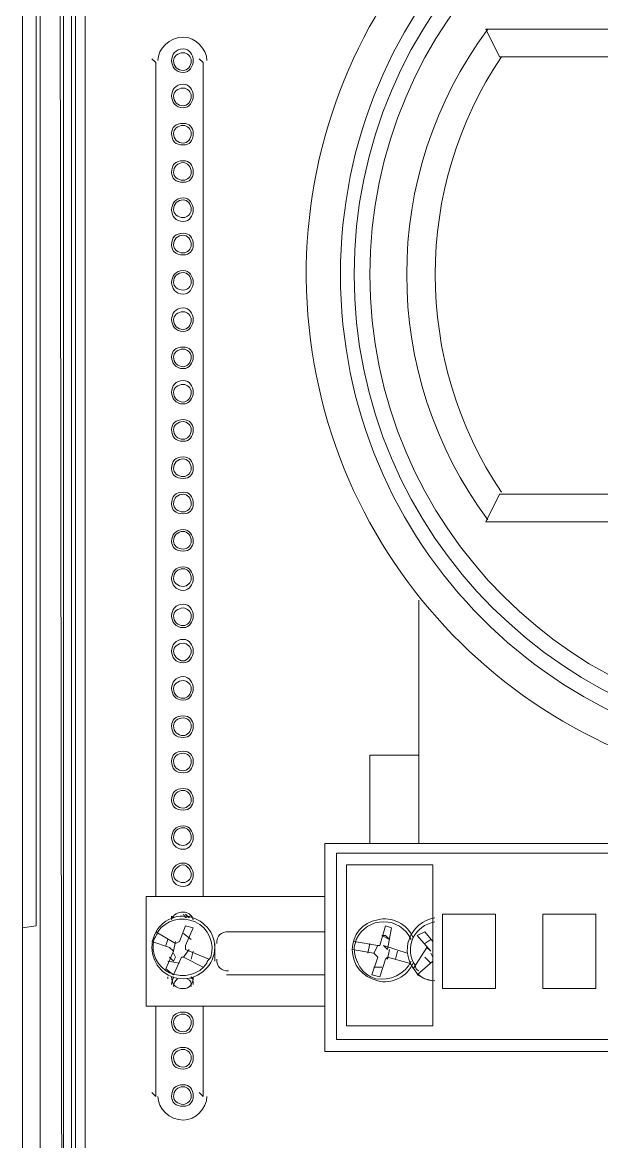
# Model space of a CAD drawing. Header units: metres. Extents: x 2999 to 3164, y 1641 to 1678.
# Drawn here: x 3009.257 to 3009.715, y 1656.407 to 1657.293 of the extents above; entities that cross this region are included whole.
import ezdxf

# ---------------------------------------------------------------- set-up
doc = ezdxf.new("R2010")
doc.units = ezdxf.units.M

msp = doc.modelspace()

# ---------------------------------------------------------------- linework, layer by layer
at = {"color": 7, "linetype": 'Continuous', "lineweight": 20, "true_color": 0x000007}
for points in [[(3009.25706, 1657.74363), (3009.25706, 1655.21551), (3009.25706, 1655.21551)], [(3009.25706, 1657.74363), (3009.25706, 1655.21551), (3009.25706, 1655.21551)], [(3009.29897, 1655.74472), (3009.29897, 1657.66293), (3009.29741, 1657.66603), (3009.29741, 1657.52946)], [(3009.25706, 1656.57656), (3009.26793, 1656.57812), (3009.26793, 1657.65827), (3009.25706, 1657.65827)], [(3009.29897, 1657.66293), (3009.30673, 1657.66293), (3009.30673, 1656.03493)], [(3009.27103, 1657.65206), (3009.27103, 1655.22637), (3009.27103, 1655.22637)], [(3009.27103, 1657.6443), (3009.27103, 1655.22482), (3009.27103, 1655.22482)], [(3009.28965, 1657.53567), (3009.28655, 1657.53877), (3009.28965, 1655.28845)], [(3009.29586, 1655.29), (3009.29586, 1657.52946), (3009.28965, 1657.53567), (3009.28965, 1655.28845)], [(3009.62332, 1657.28735), (3010.15874, 1657.28735), (3010.15874, 1657.28735)], [(3009.63419, 1657.26563), (3009.62332, 1657.28735), (3009.62332, 1657.28735)], [(3009.63419, 1657.26563), (3010.14788, 1657.26563), (3010.15874, 1657.28735)], [(3009.3626, 1656.60139), (3009.3626, 1657.26097), (3009.35949, 1657.26408)], [(3009.3626, 1657.26097), (3009.3626, 1656.60139), (3009.3626, 1656.60139)], [(3009.39984, 1657.26097), (3009.39674, 1657.26408), (3009.39674, 1657.26408)], [(3009.39984, 1656.60139), (3009.39984, 1657.26097), (3009.39984, 1657.26097)], [(3009.39984, 1656.60139), (3009.39984, 1657.26097), (3009.39984, 1657.26097)], [(3009.63419, 1656.91954), (3009.62332, 1656.89782), (3009.62332, 1656.89782)], [(3010.14788, 1656.91954), (3009.63419, 1656.91954), (3009.63419, 1656.91954)], [(3010.15874, 1656.89782), (3009.62332, 1656.89782), (3009.62332, 1656.89782)], [(3009.57056, 1656.6433), (3009.57056, 1656.83574), (3009.57056, 1656.83574)], [(3009.57056, 1656.71313), (3009.53176, 1656.71313), (3009.53176, 1656.6433)], [(3009.49606, 1656.6433), (3010.286, 1656.6433), (3010.286, 1656.6433)], [(3009.49606, 1656.47879), (3009.49606, 1656.6433), (3009.49606, 1656.6433)], [(3009.50537, 1656.63554), (3009.50537, 1656.4881), (3009.50537, 1656.4881)], [(3010.27669, 1656.63554), (3009.50537, 1656.63554), (3009.50537, 1656.63554)], [(3009.58142, 1656.62623), (3009.58142, 1656.49897), (3009.51313, 1656.49897), (3009.51313, 1656.62623)], [(3009.51313, 1656.62623), (3009.58142, 1656.62623), (3009.58142, 1656.62623)], [(3009.35484, 1656.60139), (3009.35484, 1656.51449), (3009.35484, 1656.51449)], [(3009.49606, 1656.60139), (3009.35484, 1656.60139), (3009.35484, 1656.60139)], [(3009.37501, 1656.58587), (3009.37501, 1656.58432), (3009.37656, 1656.58432)], [(3009.37501, 1656.58587), (3009.37656, 1656.58432), (3009.37656, 1656.58432)], [(3009.38898, 1656.58587), (3009.38587, 1656.58432), (3009.38432, 1656.58743)], [(3009.38898, 1656.58587), (3009.38898, 1656.58432), (3009.38587, 1656.58743)], [(3009.58918, 1656.58743), (3009.63108, 1656.58743), (3009.63108, 1656.58743)], [(3009.58918, 1656.52845), (3009.58918, 1656.58743), (3009.58918, 1656.58743)], [(3009.63108, 1656.58743), (3009.63108, 1656.52845), (3009.63108, 1656.52845)], [(3009.71023, 1656.58743), (3009.71023, 1656.52845), (3009.66833, 1656.52845)], [(3009.66833, 1656.52845), (3009.66833, 1656.58743), (3009.66833, 1656.58743)], [(3009.66833, 1656.58743), (3009.71023, 1656.58743), (3009.71023, 1656.58743)], [(3009.38587, 1656.55949), (3009.38587, 1656.5626), (3009.39208, 1656.57656), (3009.38587, 1656.57812), (3009.38122, 1656.5657), (3009.37811, 1656.56415), (3009.3626, 1656.57346)], [(3009.51934, 1656.5657), (3009.53797, 1656.5626), (3009.53952, 1656.5626), (3009.54417, 1656.57812)], [(3009.54417, 1656.57812), (3009.54883, 1656.57656), (3009.54573, 1656.55949), (3009.54262, 1656.5626), (3009.56124, 1656.55639)], [(3009.37036, 1656.5626), (3009.37191, 1656.56725), (3009.37191, 1656.56725)], [(3009.39053, 1656.56725), (3009.38432, 1656.57191), (3009.38432, 1656.57191)], [(3009.49606, 1656.57346), (3009.41847, 1656.57346), (3009.41847, 1656.57346)], [(3009.54107, 1656.57036), (3009.54417, 1656.57036), (3009.54728, 1656.56725)], [(3009.54728, 1656.56725), (3009.54107, 1656.57036), (3009.54107, 1656.57036)], [(3009.58142, 1656.5657), (3009.57521, 1656.57346), (3009.569, 1656.57036), (3009.57987, 1656.55794), (3009.57676, 1656.56104), (3009.5659, 1656.54397)], [(3009.57987, 1656.56725), (3009.57521, 1656.56415), (3009.57521, 1656.56415)], [(3009.37656, 1656.53932), (3009.37036, 1656.54397), (3009.37656, 1656.55794), (3009.37346, 1656.56104), (3009.35949, 1656.5657)], [(3009.37811, 1656.5657), (3009.37656, 1656.55794), (3009.37656, 1656.55794)], [(3009.38432, 1656.55328), (3009.38898, 1656.55949), (3009.38898, 1656.55949)], [(3009.4045, 1656.55173), (3009.38587, 1656.55949), (3009.38587, 1656.55949)], [(3009.39208, 1656.55794), (3009.39053, 1656.55173), (3009.39053, 1656.55173)], [(3009.40915, 1656.56415), (3009.40915, 1656.55018), (3009.40915, 1656.55018)], [(3009.51779, 1656.55949), (3009.53486, 1656.55639), (3009.53797, 1656.55328), (3009.53331, 1656.53932), (3009.53952, 1656.53776), (3009.54417, 1656.55173)], [(3009.53021, 1656.55639), (3009.53176, 1656.56415), (3009.53176, 1656.56415)], [(3009.53797, 1656.5626), (3009.53486, 1656.55639), (3009.53486, 1656.55639)], [(3009.54573, 1656.55173), (3009.54728, 1656.55949), (3009.54728, 1656.55949)], [(3009.55348, 1656.55794), (3009.55193, 1656.55173), (3009.55193, 1656.55173)], [(3009.37191, 1656.55018), (3009.38122, 1656.54863), (3009.38122, 1656.54863)], [(3009.37656, 1656.55018), (3009.37346, 1656.55328), (3009.37501, 1656.55173), (3009.37656, 1656.55018), (3009.37811, 1656.55328)], [(3009.37656, 1656.55639), (3009.37811, 1656.55328), (3009.37811, 1656.55328)], [(3009.39984, 1656.54552), (3009.38432, 1656.55328), (3009.38277, 1656.55328), (3009.37656, 1656.53932)], [(3009.54417, 1656.55173), (3009.54573, 1656.55328), (3009.5628, 1656.54863)], [(3009.58142, 1656.55018), (3009.569, 1656.53932), (3009.569, 1656.53932)], [(3009.57987, 1656.54863), (3009.57521, 1656.55328), (3009.57521, 1656.55328)], [(3009.57987, 1656.55639), (3009.58142, 1656.55328), (3009.58142, 1656.55328)], [(3009.41847, 1656.53932), (3009.49606, 1656.53932), (3009.49606, 1656.53932)], [(3009.53486, 1656.54552), (3009.54107, 1656.54552), (3009.54107, 1656.54552)], [(3009.569, 1656.53932), (3009.57521, 1656.53621), (3009.58142, 1656.53466)], [(3009.37191, 1656.53776), (3009.37191, 1656.53621), (3009.37191, 1656.53621)], [(3009.39053, 1656.53621), (3009.39053, 1656.53776), (3009.39053, 1656.53776)], [(3009.63108, 1656.52845), (3009.58918, 1656.52845), (3009.58918, 1656.52845)], [(3009.35484, 1656.51449), (3009.49606, 1656.51449), (3009.49606, 1656.51449)], [(3009.3626, 1656.51449), (3009.3626, 1656.4431), (3009.35949, 1656.4462)], [(3009.3626, 1656.51449), (3009.3626, 1656.4431), (3009.3626, 1656.4431)], [(3009.39984, 1656.4431), (3009.39984, 1656.51449), (3009.39984, 1656.51449)], [(3009.39984, 1656.4431), (3009.39984, 1656.51449), (3009.39984, 1656.51449)], [(3009.50537, 1656.4881), (3010.27669, 1656.4881), (3010.27669, 1656.4881)], [(3010.286, 1656.47879), (3009.49606, 1656.47879), (3009.49606, 1656.47879)], [(3009.39984, 1656.4431), (3009.39674, 1656.4462), (3009.39674, 1656.4462)]]:
    msp.add_lwpolyline(points, dxfattribs=at)
for points, knots in [([(3009.80956, 1657.49532), (3009.60315, 1657.45186), (3009.46192, 1657.26097), (3009.48365, 1657.05146), (3009.48365, 1657.05146), (3009.50537, 1656.84195), (3009.6823, 1656.68365), (3009.89181, 1656.68365), (3009.89181, 1656.68365), (3010.10287, 1656.68365), (3010.27824, 1656.84195), (3010.29997, 1657.05146), (3010.29997, 1657.05146), (3010.3217, 1657.26097), (3010.18047, 1657.45186), (3009.97561, 1657.49532)], [0, 0, 0, 0, 0.0625, 0.0625, 0.0625, 0.062501, 0.125, 0.125, 0.125, 0.125001, 0.1875, 0.1875, 0.1875, 0.187501, 1, 1, 1, 1]), ([(3010.27669, 1657.09336), (3010.27669, 1657.30598), (3010.10443, 1657.47824), (3009.89181, 1657.47824), (3009.89181, 1657.47824), (3009.67919, 1657.47824), (3009.50848, 1657.30598), (3009.50848, 1657.09336), (3009.50848, 1657.09336), (3009.50848, 1656.88074), (3009.67919, 1656.70848), (3009.89181, 1656.70848), (3009.89181, 1656.70848), (3010.10443, 1656.70848), (3010.27669, 1656.88074), (3010.27669, 1657.09336)], [0, 0, 0, 0, 0.0625, 0.0625, 0.0625, 0.062501, 0.125, 0.125, 0.125, 0.125001, 0.1875, 0.1875, 0.1875, 0.187501, 1, 1, 1, 1]), ([(3010.26428, 1657.09336), (3010.26428, 1657.29977), (3010.09822, 1657.46583), (3009.89181, 1657.46583), (3009.89181, 1657.46583), (3009.68695, 1657.46583), (3009.51934, 1657.29977), (3009.51934, 1657.09336), (3009.51934, 1657.09336), (3009.51934, 1656.88695), (3009.68695, 1656.72089), (3009.89181, 1656.72089), (3009.89181, 1656.72089), (3010.09822, 1656.72089), (3010.26428, 1656.88695), (3010.26428, 1657.09336)], [0, 0, 0, 0, 0.0625, 0.0625, 0.0625, 0.062501, 0.125, 0.125, 0.125, 0.125001, 0.1875, 0.1875, 0.1875, 0.187501, 1, 1, 1, 1]), ([(3010.25341, 1657.09336), (3010.25341, 1657.29201), (3010.09046, 1657.45341), (3009.89181, 1657.45341), (3009.89181, 1657.45341), (3009.69316, 1657.45341), (3009.53176, 1657.29201), (3009.53176, 1657.09336), (3009.53176, 1657.09336), (3009.53176, 1656.89471), (3009.69316, 1656.73331), (3009.89181, 1656.73331), (3009.89181, 1656.73331), (3010.09046, 1656.73331), (3010.25341, 1656.89471), (3010.25341, 1657.09336)], [0, 0, 0, 0, 0.0625, 0.0625, 0.0625, 0.062501, 0.125, 0.125, 0.125, 0.125001, 0.1875, 0.1875, 0.1875, 0.187501, 1, 1, 1, 1]), ([(3009.40295, 1657.26252), (3009.40295, 1657.27184), (3009.39363, 1657.28115), (3009.38432, 1657.28115), (3009.38432, 1657.28115), (3009.37346, 1657.28115), (3009.36415, 1657.27184), (3009.36415, 1657.26252)], [0, 0, 0, 0, 0.125, 0.125, 0.125, 0.125001, 1, 1, 1, 1]), ([(3009.40295, 1657.26252), (3009.40295, 1657.27184), (3009.39363, 1657.28115), (3009.38432, 1657.28115), (3009.38432, 1657.28115), (3009.37346, 1657.28115), (3009.36415, 1657.27184), (3009.36415, 1657.26252)], [0, 0, 0, 0, 0.125, 0.125, 0.125, 0.125001, 1, 1, 1, 1]), ([(3009.39208, 1657.26252), (3009.39208, 1657.26718), (3009.38898, 1657.27184), (3009.38432, 1657.27184), (3009.38432, 1657.27184), (3009.37811, 1657.27184), (3009.37501, 1657.26718), (3009.37501, 1657.26252), (3009.37501, 1657.26252), (3009.37501, 1657.25787), (3009.37811, 1657.25321), (3009.38432, 1657.25321), (3009.38432, 1657.25321), (3009.38898, 1657.25321), (3009.39208, 1657.25787), (3009.39208, 1657.26252)], [0, 0, 0, 0, 0.0625, 0.0625, 0.0625, 0.062501, 0.125, 0.125, 0.125, 0.125001, 0.1875, 0.1875, 0.1875, 0.187501, 1, 1, 1, 1]), ([(3009.39053, 1657.26252), (3009.39053, 1657.26563), (3009.38743, 1657.26873), (3009.38432, 1657.26873), (3009.38432, 1657.26873), (3009.37967, 1657.26873), (3009.37656, 1657.26563), (3009.37656, 1657.26252), (3009.37656, 1657.26252), (3009.37656, 1657.25787), (3009.37967, 1657.25476), (3009.38432, 1657.25476), (3009.38432, 1657.25476), (3009.38743, 1657.25476), (3009.39053, 1657.25787), (3009.39053, 1657.26252)], [0, 0, 0, 0, 0.0625, 0.0625, 0.0625, 0.062501, 0.125, 0.125, 0.125, 0.125001, 0.1875, 0.1875, 0.1875, 0.187501, 1, 1, 1, 1]), ([(3009.39208, 1657.23459), (3009.39208, 1657.23924), (3009.38898, 1657.2439), (3009.38432, 1657.2439), (3009.38432, 1657.2439), (3009.37811, 1657.2439), (3009.37501, 1657.23924), (3009.37501, 1657.23459), (3009.37501, 1657.23459), (3009.37501, 1657.22993), (3009.37811, 1657.22528), (3009.38432, 1657.22528), (3009.38432, 1657.22528), (3009.38898, 1657.22528), (3009.39208, 1657.22993), (3009.39208, 1657.23459)], [0, 0, 0, 0, 0.0625, 0.0625, 0.0625, 0.062501, 0.125, 0.125, 0.125, 0.125001, 0.1875, 0.1875, 0.1875, 0.187501, 1, 1, 1, 1]), ([(3009.39053, 1657.23459), (3009.39053, 1657.23769), (3009.38743, 1657.2408), (3009.38432, 1657.2408), (3009.38432, 1657.2408), (3009.37967, 1657.2408), (3009.37656, 1657.23769), (3009.37656, 1657.23459), (3009.37656, 1657.23459), (3009.37656, 1657.22993), (3009.37967, 1657.22683), (3009.38432, 1657.22683), (3009.38432, 1657.22683), (3009.38743, 1657.22683), (3009.39053, 1657.22993), (3009.39053, 1657.23459)], [0, 0, 0, 0, 0.0625, 0.0625, 0.0625, 0.062501, 0.125, 0.125, 0.125, 0.125001, 0.1875, 0.1875, 0.1875, 0.187501, 1, 1, 1, 1]), ([(3009.39208, 1657.2051), (3009.39208, 1657.20976), (3009.38898, 1657.21286), (3009.38432, 1657.21286), (3009.38432, 1657.21286), (3009.37811, 1657.21286), (3009.37501, 1657.20976), (3009.37501, 1657.2051), (3009.37501, 1657.2051), (3009.37501, 1657.19889), (3009.37811, 1657.19579), (3009.38432, 1657.19579), (3009.38432, 1657.19579), (3009.38898, 1657.19579), (3009.39208, 1657.19889), (3009.39208, 1657.2051)], [0, 0, 0, 0, 0.0625, 0.0625, 0.0625, 0.062501, 0.125, 0.125, 0.125, 0.125001, 0.1875, 0.1875, 0.1875, 0.187501, 1, 1, 1, 1]), ([(3009.39053, 1657.2051), (3009.39053, 1657.20821), (3009.38743, 1657.21131), (3009.38432, 1657.21131), (3009.38432, 1657.21131), (3009.37967, 1657.21131), (3009.37656, 1657.20821), (3009.37656, 1657.2051), (3009.37656, 1657.2051), (3009.37656, 1657.20045), (3009.37967, 1657.19734), (3009.38432, 1657.19734), (3009.38432, 1657.19734), (3009.38743, 1657.19734), (3009.39053, 1657.20045), (3009.39053, 1657.2051)], [0, 0, 0, 0, 0.0625, 0.0625, 0.0625, 0.062501, 0.125, 0.125, 0.125, 0.125001, 0.1875, 0.1875, 0.1875, 0.187501, 1, 1, 1, 1]), ([(3009.39208, 1657.17406), (3009.39208, 1657.18027), (3009.38898, 1657.18337), (3009.38432, 1657.18337), (3009.38432, 1657.18337), (3009.37811, 1657.18337), (3009.37501, 1657.18027), (3009.37501, 1657.17406), (3009.37501, 1657.17406), (3009.37501, 1657.16941), (3009.37811, 1657.1663), (3009.38432, 1657.1663), (3009.38432, 1657.1663), (3009.38898, 1657.1663), (3009.39208, 1657.16941), (3009.39208, 1657.17406)], [0, 0, 0, 0, 0.0625, 0.0625, 0.0625, 0.062501, 0.125, 0.125, 0.125, 0.125001, 0.1875, 0.1875, 0.1875, 0.187501, 1, 1, 1, 1]), ([(3009.39053, 1657.17406), (3009.39053, 1657.17872), (3009.38743, 1657.18182), (3009.38432, 1657.18182), (3009.38432, 1657.18182), (3009.37967, 1657.18182), (3009.37656, 1657.17872), (3009.37656, 1657.17406), (3009.37656, 1657.17406), (3009.37656, 1657.17096), (3009.37967, 1657.16786), (3009.38432, 1657.16786), (3009.38432, 1657.16786), (3009.38743, 1657.16786), (3009.39053, 1657.17096), (3009.39053, 1657.17406)], [0, 0, 0, 0, 0.0625, 0.0625, 0.0625, 0.062501, 0.125, 0.125, 0.125, 0.125001, 0.1875, 0.1875, 0.1875, 0.187501, 1, 1, 1, 1]), ([(3009.39208, 1657.14458), (3009.39208, 1657.14923), (3009.38898, 1657.15389), (3009.38432, 1657.15389), (3009.38432, 1657.15389), (3009.37811, 1657.15389), (3009.37501, 1657.14923), (3009.37501, 1657.14458), (3009.37501, 1657.14458), (3009.37501, 1657.13992), (3009.37811, 1657.13526), (3009.38432, 1657.13526), (3009.38432, 1657.13526), (3009.38898, 1657.13526), (3009.39208, 1657.13992), (3009.39208, 1657.14458)], [0, 0, 0, 0, 0.0625, 0.0625, 0.0625, 0.062501, 0.125, 0.125, 0.125, 0.125001, 0.1875, 0.1875, 0.1875, 0.187501, 1, 1, 1, 1]), ([(3009.39053, 1657.14458), (3009.39053, 1657.14923), (3009.38743, 1657.15234), (3009.38432, 1657.15234), (3009.38432, 1657.15234), (3009.37967, 1657.15234), (3009.37656, 1657.14923), (3009.37656, 1657.14458), (3009.37656, 1657.14458), (3009.37656, 1657.14147), (3009.37967, 1657.13837), (3009.38432, 1657.13837), (3009.38432, 1657.13837), (3009.38743, 1657.13837), (3009.39053, 1657.14147), (3009.39053, 1657.14458)], [0, 0, 0, 0, 0.0625, 0.0625, 0.0625, 0.062501, 0.125, 0.125, 0.125, 0.125001, 0.1875, 0.1875, 0.1875, 0.187501, 1, 1, 1, 1]), ([(3009.39208, 1657.11664), (3009.39208, 1657.12285), (3009.38898, 1657.12595), (3009.38432, 1657.12595), (3009.38432, 1657.12595), (3009.37811, 1657.12595), (3009.37501, 1657.12285), (3009.37501, 1657.11664), (3009.37501, 1657.11664), (3009.37501, 1657.11198), (3009.37811, 1657.10888), (3009.38432, 1657.10888), (3009.38432, 1657.10888), (3009.38898, 1657.10888), (3009.39208, 1657.11198), (3009.39208, 1657.11664)], [0, 0, 0, 0, 0.0625, 0.0625, 0.0625, 0.062501, 0.125, 0.125, 0.125, 0.125001, 0.1875, 0.1875, 0.1875, 0.187501, 1, 1, 1, 1]), ([(3009.39053, 1657.11664), (3009.39053, 1657.1213), (3009.38743, 1657.1244), (3009.38432, 1657.1244), (3009.38432, 1657.1244), (3009.37967, 1657.1244), (3009.37656, 1657.1213), (3009.37656, 1657.11664), (3009.37656, 1657.11664), (3009.37656, 1657.11354), (3009.37967, 1657.11043), (3009.38432, 1657.11043), (3009.38432, 1657.11043), (3009.38743, 1657.11043), (3009.39053, 1657.11354), (3009.39053, 1657.11664)], [0, 0, 0, 0, 0.0625, 0.0625, 0.0625, 0.062501, 0.125, 0.125, 0.125, 0.125001, 0.1875, 0.1875, 0.1875, 0.187501, 1, 1, 1, 1]), ([(3009.39208, 1657.08715), (3009.39208, 1657.09181), (3009.38898, 1657.09647), (3009.38432, 1657.09647), (3009.38432, 1657.09647), (3009.37811, 1657.09647), (3009.37501, 1657.09181), (3009.37501, 1657.08715), (3009.37501, 1657.08715), (3009.37501, 1657.0825), (3009.37811, 1657.07784), (3009.38432, 1657.07784), (3009.38432, 1657.07784), (3009.38898, 1657.07784), (3009.39208, 1657.0825), (3009.39208, 1657.08715)], [0, 0, 0, 0, 0.0625, 0.0625, 0.0625, 0.062501, 0.125, 0.125, 0.125, 0.125001, 0.1875, 0.1875, 0.1875, 0.187501, 1, 1, 1, 1]), ([(3009.39053, 1657.08715), (3009.39053, 1657.09181), (3009.38743, 1657.09491), (3009.38432, 1657.09491), (3009.38432, 1657.09491), (3009.37967, 1657.09491), (3009.37656, 1657.09181), (3009.37656, 1657.08715), (3009.37656, 1657.08715), (3009.37656, 1657.08405), (3009.37967, 1657.08095), (3009.38432, 1657.08095), (3009.38432, 1657.08095), (3009.38743, 1657.08095), (3009.39053, 1657.08405), (3009.39053, 1657.08715)], [0, 0, 0, 0, 0.0625, 0.0625, 0.0625, 0.062501, 0.125, 0.125, 0.125, 0.125001, 0.1875, 0.1875, 0.1875, 0.187501, 1, 1, 1, 1]), ([(3009.39208, 1657.05767), (3009.39208, 1657.06232), (3009.38898, 1657.06698), (3009.38432, 1657.06698), (3009.38432, 1657.06698), (3009.37811, 1657.06698), (3009.37501, 1657.06232), (3009.37501, 1657.05767), (3009.37501, 1657.05767), (3009.37501, 1657.05301), (3009.37811, 1657.04836), (3009.38432, 1657.04836), (3009.38432, 1657.04836), (3009.38898, 1657.04836), (3009.39208, 1657.05301), (3009.39208, 1657.05767)], [0, 0, 0, 0, 0.0625, 0.0625, 0.0625, 0.062501, 0.125, 0.125, 0.125, 0.125001, 0.1875, 0.1875, 0.1875, 0.187501, 1, 1, 1, 1]), ([(3009.39053, 1657.05767), (3009.39053, 1657.06077), (3009.38743, 1657.06387), (3009.38432, 1657.06387), (3009.38432, 1657.06387), (3009.37967, 1657.06387), (3009.37656, 1657.06077), (3009.37656, 1657.05767), (3009.37656, 1657.05767), (3009.37656, 1657.05301), (3009.37967, 1657.04991), (3009.38432, 1657.04991), (3009.38432, 1657.04991), (3009.38743, 1657.04991), (3009.39053, 1657.05301), (3009.39053, 1657.05767)], [0, 0, 0, 0, 0.0625, 0.0625, 0.0625, 0.062501, 0.125, 0.125, 0.125, 0.125001, 0.1875, 0.1875, 0.1875, 0.187501, 1, 1, 1, 1]), ([(3009.39208, 1657.02818), (3009.39208, 1657.03284), (3009.38898, 1657.03594), (3009.38432, 1657.03594), (3009.38432, 1657.03594), (3009.37811, 1657.03594), (3009.37501, 1657.03284), (3009.37501, 1657.02818), (3009.37501, 1657.02818), (3009.37501, 1657.02352), (3009.37811, 1657.01887), (3009.38432, 1657.01887), (3009.38432, 1657.01887), (3009.38898, 1657.01887), (3009.39208, 1657.02352), (3009.39208, 1657.02818)], [0, 0, 0, 0, 0.0625, 0.0625, 0.0625, 0.062501, 0.125, 0.125, 0.125, 0.125001, 0.1875, 0.1875, 0.1875, 0.187501, 1, 1, 1, 1]), ([(3009.39053, 1657.02818), (3009.39053, 1657.03128), (3009.38743, 1657.03439), (3009.38432, 1657.03439), (3009.38432, 1657.03439), (3009.37967, 1657.03439), (3009.37656, 1657.03128), (3009.37656, 1657.02818), (3009.37656, 1657.02818), (3009.37656, 1657.02352), (3009.37967, 1657.02042), (3009.38432, 1657.02042), (3009.38432, 1657.02042), (3009.38743, 1657.02042), (3009.39053, 1657.02352), (3009.39053, 1657.02818)], [0, 0, 0, 0, 0.0625, 0.0625, 0.0625, 0.062501, 0.125, 0.125, 0.125, 0.125001, 0.1875, 0.1875, 0.1875, 0.187501, 1, 1, 1, 1]), ([(3009.39208, 1657.00024), (3009.39208, 1657.0049), (3009.38898, 1657.00956), (3009.38432, 1657.00956), (3009.38432, 1657.00956), (3009.37811, 1657.00956), (3009.37501, 1657.0049), (3009.37501, 1657.00024), (3009.37501, 1657.00024), (3009.37501, 1656.99559), (3009.37811, 1656.99093), (3009.38432, 1656.99093), (3009.38432, 1656.99093), (3009.38898, 1656.99093), (3009.39208, 1656.99559), (3009.39208, 1657.00024)], [0, 0, 0, 0, 0.0625, 0.0625, 0.0625, 0.062501, 0.125, 0.125, 0.125, 0.125001, 0.1875, 0.1875, 0.1875, 0.187501, 1, 1, 1, 1]), ([(3009.39053, 1657.00024), (3009.39053, 1657.00335), (3009.38743, 1657.00645), (3009.38432, 1657.00645), (3009.38432, 1657.00645), (3009.37967, 1657.00645), (3009.37656, 1657.00335), (3009.37656, 1657.00024), (3009.37656, 1657.00024), (3009.37656, 1656.99559), (3009.37967, 1656.99248), (3009.38432, 1656.99248), (3009.38432, 1656.99248), (3009.38743, 1656.99248), (3009.39053, 1656.99559), (3009.39053, 1657.00024)], [0, 0, 0, 0, 0.0625, 0.0625, 0.0625, 0.062501, 0.125, 0.125, 0.125, 0.125001, 0.1875, 0.1875, 0.1875, 0.187501, 1, 1, 1, 1]), ([(3009.39208, 1656.97076), (3009.39208, 1656.97541), (3009.38898, 1656.97852), (3009.38432, 1656.97852), (3009.38432, 1656.97852), (3009.37811, 1656.97852), (3009.37501, 1656.97541), (3009.37501, 1656.97076), (3009.37501, 1656.97076), (3009.37501, 1656.96455), (3009.37811, 1656.96145), (3009.38432, 1656.96145), (3009.38432, 1656.96145), (3009.38898, 1656.96145), (3009.39208, 1656.96455), (3009.39208, 1656.97076)], [0, 0, 0, 0, 0.0625, 0.0625, 0.0625, 0.062501, 0.125, 0.125, 0.125, 0.125001, 0.1875, 0.1875, 0.1875, 0.187501, 1, 1, 1, 1]), ([(3009.39053, 1656.97076), (3009.39053, 1656.97386), (3009.38743, 1656.97697), (3009.38432, 1656.97697), (3009.38432, 1656.97697), (3009.37967, 1656.97697), (3009.37656, 1656.97386), (3009.37656, 1656.97076), (3009.37656, 1656.97076), (3009.37656, 1656.9661), (3009.37967, 1656.963), (3009.38432, 1656.963), (3009.38432, 1656.963), (3009.38743, 1656.963), (3009.39053, 1656.9661), (3009.39053, 1656.97076)], [0, 0, 0, 0, 0.0625, 0.0625, 0.0625, 0.062501, 0.125, 0.125, 0.125, 0.125001, 0.1875, 0.1875, 0.1875, 0.187501, 1, 1, 1, 1]), ([(3009.39208, 1656.93972), (3009.39208, 1656.94593), (3009.38898, 1656.94903), (3009.38432, 1656.94903), (3009.38432, 1656.94903), (3009.37811, 1656.94903), (3009.37501, 1656.94593), (3009.37501, 1656.93972), (3009.37501, 1656.93972), (3009.37501, 1656.93506), (3009.37811, 1656.93196), (3009.38432, 1656.93196), (3009.38432, 1656.93196), (3009.38898, 1656.93196), (3009.39208, 1656.93506), (3009.39208, 1656.93972)], [0, 0, 0, 0, 0.0625, 0.0625, 0.0625, 0.062501, 0.125, 0.125, 0.125, 0.125001, 0.1875, 0.1875, 0.1875, 0.187501, 1, 1, 1, 1]), ([(3009.39053, 1656.93972), (3009.39053, 1656.94437), (3009.38743, 1656.94748), (3009.38432, 1656.94748), (3009.38432, 1656.94748), (3009.37967, 1656.94748), (3009.37656, 1656.94437), (3009.37656, 1656.93972), (3009.37656, 1656.93972), (3009.37656, 1656.93661), (3009.37967, 1656.93351), (3009.38432, 1656.93351), (3009.38432, 1656.93351), (3009.38743, 1656.93351), (3009.39053, 1656.93661), (3009.39053, 1656.93972)], [0, 0, 0, 0, 0.0625, 0.0625, 0.0625, 0.062501, 0.125, 0.125, 0.125, 0.125001, 0.1875, 0.1875, 0.1875, 0.187501, 1, 1, 1, 1]), ([(3009.39208, 1656.91178), (3009.39208, 1656.91799), (3009.38898, 1656.9211), (3009.38432, 1656.9211), (3009.38432, 1656.9211), (3009.37811, 1656.9211), (3009.37501, 1656.91799), (3009.37501, 1656.91178), (3009.37501, 1656.91178), (3009.37501, 1656.90713), (3009.37811, 1656.90402), (3009.38432, 1656.90402), (3009.38432, 1656.90402), (3009.38898, 1656.90402), (3009.39208, 1656.90713), (3009.39208, 1656.91178)], [0, 0, 0, 0, 0.0625, 0.0625, 0.0625, 0.062501, 0.125, 0.125, 0.125, 0.125001, 0.1875, 0.1875, 0.1875, 0.187501, 1, 1, 1, 1]), ([(3009.39053, 1656.91178), (3009.39053, 1656.91644), (3009.38743, 1656.91954), (3009.38432, 1656.91954), (3009.38432, 1656.91954), (3009.37967, 1656.91954), (3009.37656, 1656.91644), (3009.37656, 1656.91178), (3009.37656, 1656.91178), (3009.37656, 1656.90868), (3009.37967, 1656.90558), (3009.38432, 1656.90558), (3009.38432, 1656.90558), (3009.38743, 1656.90558), (3009.39053, 1656.90868), (3009.39053, 1656.91178)], [0, 0, 0, 0, 0.0625, 0.0625, 0.0625, 0.062501, 0.125, 0.125, 0.125, 0.125001, 0.1875, 0.1875, 0.1875, 0.187501, 1, 1, 1, 1]), ([(3009.39208, 1656.8823), (3009.39208, 1656.88695), (3009.38898, 1656.89161), (3009.38432, 1656.89161), (3009.38432, 1656.89161), (3009.37811, 1656.89161), (3009.37501, 1656.88695), (3009.37501, 1656.8823), (3009.37501, 1656.8823), (3009.37501, 1656.87764), (3009.37811, 1656.87454), (3009.38432, 1656.87454), (3009.38432, 1656.87454), (3009.38898, 1656.87454), (3009.39208, 1656.87764), (3009.39208, 1656.8823)], [0, 0, 0, 0, 0.0625, 0.0625, 0.0625, 0.062501, 0.125, 0.125, 0.125, 0.125001, 0.1875, 0.1875, 0.1875, 0.187501, 1, 1, 1, 1]), ([(3009.39053, 1656.8823), (3009.39053, 1656.88695), (3009.38743, 1656.89006), (3009.38432, 1656.89006), (3009.38432, 1656.89006), (3009.37967, 1656.89006), (3009.37656, 1656.88695), (3009.37656, 1656.8823), (3009.37656, 1656.8823), (3009.37656, 1656.87919), (3009.37967, 1656.87609), (3009.38432, 1656.87609), (3009.38432, 1656.87609), (3009.38743, 1656.87609), (3009.39053, 1656.87919), (3009.39053, 1656.8823)], [0, 0, 0, 0, 0.0625, 0.0625, 0.0625, 0.062501, 0.125, 0.125, 0.125, 0.125001, 0.1875, 0.1875, 0.1875, 0.187501, 1, 1, 1, 1]), ([(3009.39208, 1656.85281), (3009.39208, 1656.85747), (3009.38898, 1656.86212), (3009.38432, 1656.86212), (3009.38432, 1656.86212), (3009.37811, 1656.86212), (3009.37501, 1656.85747), (3009.37501, 1656.85281), (3009.37501, 1656.85281), (3009.37501, 1656.84815), (3009.37811, 1656.8435), (3009.38432, 1656.8435), (3009.38432, 1656.8435), (3009.38898, 1656.8435), (3009.39208, 1656.84815), (3009.39208, 1656.85281)], [0, 0, 0, 0, 0.0625, 0.0625, 0.0625, 0.062501, 0.125, 0.125, 0.125, 0.125001, 0.1875, 0.1875, 0.1875, 0.187501, 1, 1, 1, 1]), ([(3009.39053, 1656.85281), (3009.39053, 1656.85747), (3009.38743, 1656.86057), (3009.38432, 1656.86057), (3009.38432, 1656.86057), (3009.37967, 1656.86057), (3009.37656, 1656.85747), (3009.37656, 1656.85281), (3009.37656, 1656.85281), (3009.37656, 1656.84971), (3009.37967, 1656.8466), (3009.38432, 1656.8466), (3009.38432, 1656.8466), (3009.38743, 1656.8466), (3009.39053, 1656.84971), (3009.39053, 1656.85281)], [0, 0, 0, 0, 0.0625, 0.0625, 0.0625, 0.062501, 0.125, 0.125, 0.125, 0.125001, 0.1875, 0.1875, 0.1875, 0.187501, 1, 1, 1, 1]), ([(3009.39208, 1656.82332), (3009.39208, 1656.82798), (3009.38898, 1656.83263), (3009.38432, 1656.83263), (3009.38432, 1656.83263), (3009.37811, 1656.83263), (3009.37501, 1656.82798), (3009.37501, 1656.82332), (3009.37501, 1656.82332), (3009.37501, 1656.81867), (3009.37811, 1656.81401), (3009.38432, 1656.81401), (3009.38432, 1656.81401), (3009.38898, 1656.81401), (3009.39208, 1656.81867), (3009.39208, 1656.82332)], [0, 0, 0, 0, 0.0625, 0.0625, 0.0625, 0.062501, 0.125, 0.125, 0.125, 0.125001, 0.1875, 0.1875, 0.1875, 0.187501, 1, 1, 1, 1]), ([(3009.39053, 1656.82332), (3009.39053, 1656.82643), (3009.38743, 1656.82953), (3009.38432, 1656.82953), (3009.38432, 1656.82953), (3009.37967, 1656.82953), (3009.37656, 1656.82643), (3009.37656, 1656.82332), (3009.37656, 1656.82332), (3009.37656, 1656.81867), (3009.37967, 1656.81556), (3009.38432, 1656.81556), (3009.38432, 1656.81556), (3009.38743, 1656.81556), (3009.39053, 1656.81867), (3009.39053, 1656.82332)], [0, 0, 0, 0, 0.0625, 0.0625, 0.0625, 0.062501, 0.125, 0.125, 0.125, 0.125001, 0.1875, 0.1875, 0.1875, 0.187501, 1, 1, 1, 1]), ([(3009.39208, 1656.79539), (3009.39208, 1656.80004), (3009.38898, 1656.8047), (3009.38432, 1656.8047), (3009.38432, 1656.8047), (3009.37811, 1656.8047), (3009.37501, 1656.80004), (3009.37501, 1656.79539), (3009.37501, 1656.79539), (3009.37501, 1656.79073), (3009.37811, 1656.78608), (3009.38432, 1656.78608), (3009.38432, 1656.78608), (3009.38898, 1656.78608), (3009.39208, 1656.79073), (3009.39208, 1656.79539)], [0, 0, 0, 0, 0.0625, 0.0625, 0.0625, 0.062501, 0.125, 0.125, 0.125, 0.125001, 0.1875, 0.1875, 0.1875, 0.187501, 1, 1, 1, 1]), ([(3009.39053, 1656.79539), (3009.39053, 1656.79849), (3009.38743, 1656.8016), (3009.38432, 1656.8016), (3009.38432, 1656.8016), (3009.37967, 1656.8016), (3009.37656, 1656.79849), (3009.37656, 1656.79539), (3009.37656, 1656.79539), (3009.37656, 1656.79228), (3009.37967, 1656.78763), (3009.38432, 1656.78763), (3009.38432, 1656.78763), (3009.38743, 1656.78763), (3009.39053, 1656.79228), (3009.39053, 1656.79539)], [0, 0, 0, 0, 0.0625, 0.0625, 0.0625, 0.062501, 0.125, 0.125, 0.125, 0.125001, 0.1875, 0.1875, 0.1875, 0.187501, 1, 1, 1, 1]), ([(3009.39208, 1656.7659), (3009.39208, 1656.77056), (3009.38898, 1656.77521), (3009.38432, 1656.77521), (3009.38432, 1656.77521), (3009.37811, 1656.77521), (3009.37501, 1656.77056), (3009.37501, 1656.7659), (3009.37501, 1656.7659), (3009.37501, 1656.76124), (3009.37811, 1656.75659), (3009.38432, 1656.75659), (3009.38432, 1656.75659), (3009.38898, 1656.75659), (3009.39208, 1656.76124), (3009.39208, 1656.7659)], [0, 0, 0, 0, 0.0625, 0.0625, 0.0625, 0.062501, 0.125, 0.125, 0.125, 0.125001, 0.1875, 0.1875, 0.1875, 0.187501, 1, 1, 1, 1]), ([(3009.39053, 1656.7659), (3009.39053, 1656.769), (3009.38743, 1656.77211), (3009.38432, 1656.77211), (3009.38432, 1656.77211), (3009.37967, 1656.77211), (3009.37656, 1656.769), (3009.37656, 1656.7659), (3009.37656, 1656.7659), (3009.37656, 1656.76124), (3009.37967, 1656.75814), (3009.38432, 1656.75814), (3009.38432, 1656.75814), (3009.38743, 1656.75814), (3009.39053, 1656.76124), (3009.39053, 1656.7659)], [0, 0, 0, 0, 0.0625, 0.0625, 0.0625, 0.062501, 0.125, 0.125, 0.125, 0.125001, 0.1875, 0.1875, 0.1875, 0.187501, 1, 1, 1, 1]), ([(3009.39208, 1656.73641), (3009.39208, 1656.74107), (3009.38898, 1656.74417), (3009.38432, 1656.74417), (3009.38432, 1656.74417), (3009.37811, 1656.74417), (3009.37501, 1656.74107), (3009.37501, 1656.73641), (3009.37501, 1656.73641), (3009.37501, 1656.73021), (3009.37811, 1656.7271), (3009.38432, 1656.7271), (3009.38432, 1656.7271), (3009.38898, 1656.7271), (3009.39208, 1656.73021), (3009.39208, 1656.73641)], [0, 0, 0, 0, 0.0625, 0.0625, 0.0625, 0.062501, 0.125, 0.125, 0.125, 0.125001, 0.1875, 0.1875, 0.1875, 0.187501, 1, 1, 1, 1]), ([(3009.39053, 1656.73641), (3009.39053, 1656.73952), (3009.38743, 1656.74262), (3009.38432, 1656.74262), (3009.38432, 1656.74262), (3009.37967, 1656.74262), (3009.37656, 1656.73952), (3009.37656, 1656.73641), (3009.37656, 1656.73641), (3009.37656, 1656.73176), (3009.37967, 1656.72865), (3009.38432, 1656.72865), (3009.38432, 1656.72865), (3009.38743, 1656.72865), (3009.39053, 1656.73176), (3009.39053, 1656.73641)], [0, 0, 0, 0, 0.0625, 0.0625, 0.0625, 0.062501, 0.125, 0.125, 0.125, 0.125001, 0.1875, 0.1875, 0.1875, 0.187501, 1, 1, 1, 1]), ([(3009.39208, 1656.70848), (3009.39208, 1656.71313), (3009.38898, 1656.71624), (3009.38432, 1656.71624), (3009.38432, 1656.71624), (3009.37811, 1656.71624), (3009.37501, 1656.71313), (3009.37501, 1656.70848), (3009.37501, 1656.70848), (3009.37501, 1656.70227), (3009.37811, 1656.69917), (3009.38432, 1656.69917), (3009.38432, 1656.69917), (3009.38898, 1656.69917), (3009.39208, 1656.70227), (3009.39208, 1656.70848)], [0, 0, 0, 0, 0.0625, 0.0625, 0.0625, 0.062501, 0.125, 0.125, 0.125, 0.125001, 0.1875, 0.1875, 0.1875, 0.187501, 1, 1, 1, 1]), ([(3009.39053, 1656.70848), (3009.39053, 1656.71158), (3009.38743, 1656.71469), (3009.38432, 1656.71469), (3009.38432, 1656.71469), (3009.37967, 1656.71469), (3009.37656, 1656.71158), (3009.37656, 1656.70848), (3009.37656, 1656.70848), (3009.37656, 1656.70382), (3009.37967, 1656.70072), (3009.38432, 1656.70072), (3009.38432, 1656.70072), (3009.38743, 1656.70072), (3009.39053, 1656.70382), (3009.39053, 1656.70848)], [0, 0, 0, 0, 0.0625, 0.0625, 0.0625, 0.062501, 0.125, 0.125, 0.125, 0.125001, 0.1875, 0.1875, 0.1875, 0.187501, 1, 1, 1, 1]), ([(3009.39208, 1656.67744), (3009.39208, 1656.68365), (3009.38898, 1656.68675), (3009.38432, 1656.68675), (3009.38432, 1656.68675), (3009.37811, 1656.68675), (3009.37501, 1656.68365), (3009.37501, 1656.67744), (3009.37501, 1656.67744), (3009.37501, 1656.67278), (3009.37811, 1656.66968), (3009.38432, 1656.66968), (3009.38432, 1656.66968), (3009.38898, 1656.66968), (3009.39208, 1656.67278), (3009.39208, 1656.67744)], [0, 0, 0, 0, 0.0625, 0.0625, 0.0625, 0.062501, 0.125, 0.125, 0.125, 0.125001, 0.1875, 0.1875, 0.1875, 0.187501, 1, 1, 1, 1]), ([(3009.39053, 1656.67744), (3009.39053, 1656.6821), (3009.38743, 1656.6852), (3009.38432, 1656.6852), (3009.38432, 1656.6852), (3009.37967, 1656.6852), (3009.37656, 1656.6821), (3009.37656, 1656.67744), (3009.37656, 1656.67744), (3009.37656, 1656.67434), (3009.37967, 1656.67123), (3009.38432, 1656.67123), (3009.38432, 1656.67123), (3009.38743, 1656.67123), (3009.39053, 1656.67434), (3009.39053, 1656.67744)], [0, 0, 0, 0, 0.0625, 0.0625, 0.0625, 0.062501, 0.125, 0.125, 0.125, 0.125001, 0.1875, 0.1875, 0.1875, 0.187501, 1, 1, 1, 1]), ([(3009.39208, 1656.64795), (3009.39208, 1656.65261), (3009.38898, 1656.65726), (3009.38432, 1656.65726), (3009.38432, 1656.65726), (3009.37811, 1656.65726), (3009.37501, 1656.65261), (3009.37501, 1656.64795), (3009.37501, 1656.64795), (3009.37501, 1656.6433), (3009.37811, 1656.63864), (3009.38432, 1656.63864), (3009.38432, 1656.63864), (3009.38898, 1656.63864), (3009.39208, 1656.6433), (3009.39208, 1656.64795)], [0, 0, 0, 0, 0.0625, 0.0625, 0.0625, 0.062501, 0.125, 0.125, 0.125, 0.125001, 0.1875, 0.1875, 0.1875, 0.187501, 1, 1, 1, 1]), ([(3009.39053, 1656.64795), (3009.39053, 1656.65261), (3009.38743, 1656.65571), (3009.38432, 1656.65571), (3009.38432, 1656.65571), (3009.37967, 1656.65571), (3009.37656, 1656.65261), (3009.37656, 1656.64795), (3009.37656, 1656.64795), (3009.37656, 1656.64485), (3009.37967, 1656.64174), (3009.38432, 1656.64174), (3009.38432, 1656.64174), (3009.38743, 1656.64174), (3009.39053, 1656.64485), (3009.39053, 1656.64795)], [0, 0, 0, 0, 0.0625, 0.0625, 0.0625, 0.062501, 0.125, 0.125, 0.125, 0.125001, 0.1875, 0.1875, 0.1875, 0.187501, 1, 1, 1, 1]), ([(3009.39208, 1656.61847), (3009.39208, 1656.62312), (3009.38898, 1656.62778), (3009.38432, 1656.62778), (3009.38432, 1656.62778), (3009.37811, 1656.62778), (3009.37501, 1656.62312), (3009.37501, 1656.61847), (3009.37501, 1656.61847), (3009.37501, 1656.61381), (3009.37811, 1656.60915), (3009.38432, 1656.60915), (3009.38432, 1656.60915), (3009.38898, 1656.60915), (3009.39208, 1656.61381), (3009.39208, 1656.61847)], [0, 0, 0, 0, 0.0625, 0.0625, 0.0625, 0.062501, 0.125, 0.125, 0.125, 0.125001, 0.1875, 0.1875, 0.1875, 0.187501, 1, 1, 1, 1]), ([(3009.39053, 1656.61847), (3009.39053, 1656.62157), (3009.38743, 1656.62623), (3009.38432, 1656.62623), (3009.38432, 1656.62623), (3009.37967, 1656.62623), (3009.37656, 1656.62157), (3009.37656, 1656.61847), (3009.37656, 1656.61847), (3009.37656, 1656.61536), (3009.37967, 1656.61226), (3009.38432, 1656.61226), (3009.38432, 1656.61226), (3009.38743, 1656.61226), (3009.39053, 1656.61536), (3009.39053, 1656.61847)], [0, 0, 0, 0, 0.0625, 0.0625, 0.0625, 0.062501, 0.125, 0.125, 0.125, 0.125001, 0.1875, 0.1875, 0.1875, 0.187501, 1, 1, 1, 1]), ([(3009.40915, 1656.56104), (3009.40915, 1656.57501), (3009.39674, 1656.58587), (3009.38432, 1656.58587), (3009.38432, 1656.58587), (3009.37036, 1656.58587), (3009.35949, 1656.57501), (3009.35949, 1656.56104), (3009.35949, 1656.56104), (3009.35949, 1656.54708), (3009.37036, 1656.53621), (3009.38432, 1656.53621), (3009.38432, 1656.53621), (3009.39674, 1656.53621), (3009.40915, 1656.54708), (3009.40915, 1656.56104)], [0, 0, 0, 0, 0.0625, 0.0625, 0.0625, 0.062501, 0.125, 0.125, 0.125, 0.125001, 0.1875, 0.1875, 0.1875, 0.187501, 1, 1, 1, 1]), ([(3009.40605, 1656.55328), (3009.40915, 1656.56415), (3009.4045, 1656.57656), (3009.39363, 1656.58122), (3009.39363, 1656.58122), (3009.38277, 1656.58587), (3009.37036, 1656.58277), (3009.36415, 1656.57346)], [0, 0, 0, 0, 0.125, 0.125, 0.125, 0.125001, 1, 1, 1, 1]), ([(3009.39208, 1656.58277), (3009.39053, 1656.58743), (3009.38743, 1656.58898), (3009.38432, 1656.58898), (3009.38432, 1656.58898), (3009.37967, 1656.58898), (3009.37656, 1656.58743), (3009.37501, 1656.58277)], [0, 0, 0, 0, 0.125, 0.125, 0.125, 0.125001, 1, 1, 1, 1]), ([(3009.5659, 1656.5688), (3009.56124, 1656.57967), (3009.54883, 1656.58587), (3009.53797, 1656.58277), (3009.53797, 1656.58277), (3009.52555, 1656.58122), (3009.51779, 1656.57036), (3009.51779, 1656.55949), (3009.51779, 1656.55949), (3009.51779, 1656.54708), (3009.52555, 1656.53776), (3009.53797, 1656.53466), (3009.53797, 1656.53466), (3009.54883, 1656.53156), (3009.56124, 1656.53776), (3009.5659, 1656.54863)], [0, 0, 0, 0, 0.0625, 0.0625, 0.0625, 0.062501, 0.125, 0.125, 0.125, 0.125001, 0.1875, 0.1875, 0.1875, 0.187501, 1, 1, 1, 1]), ([(3009.58297, 1656.58432), (3009.57366, 1656.58277), (3009.5659, 1656.57656), (3009.5628, 1656.56725), (3009.5628, 1656.56725), (3009.55969, 1656.55949), (3009.56124, 1656.55018), (3009.56745, 1656.54242)], [0, 0, 0, 0, 0.125, 0.125, 0.125, 0.125001, 1, 1, 1, 1]), ([(3009.56435, 1656.56725), (3009.55969, 1656.57656), (3009.55193, 1656.58122), (3009.54262, 1656.58122), (3009.54262, 1656.58122), (3009.53331, 1656.58122), (3009.52555, 1656.57656), (3009.52089, 1656.56725)], [0, 0, 0, 0, 0.125, 0.125, 0.125, 0.125001, 1, 1, 1, 1]), ([(3009.58297, 1656.58122), (3009.57521, 1656.57967), (3009.569, 1656.57501), (3009.5659, 1656.5688), (3009.5659, 1656.5688), (3009.5628, 1656.56104), (3009.5628, 1656.55328), (3009.56745, 1656.54708)], [0, 0, 0, 0, 0.125, 0.125, 0.125, 0.125001, 1, 1, 1, 1]), ([(3009.36104, 1656.56725), (3009.35794, 1656.55639), (3009.36415, 1656.54552), (3009.37346, 1656.54087), (3009.37346, 1656.54087), (3009.38432, 1656.53621), (3009.39674, 1656.53932), (3009.40295, 1656.54863)], [0, 0, 0, 0, 0.125, 0.125, 0.125, 0.125001, 1, 1, 1, 1]), ([(3009.51934, 1656.56104), (3009.51934, 1656.55018), (3009.52555, 1656.53932), (3009.53641, 1656.53621), (3009.53641, 1656.53621), (3009.54728, 1656.53466), (3009.55969, 1656.53932), (3009.56435, 1656.55018)], [0, 0, 0, 0, 0.125, 0.125, 0.125, 0.125001, 1, 1, 1, 1]), ([(3009.37501, 1656.53776), (3009.37501, 1656.53156), (3009.37811, 1656.52845), (3009.38432, 1656.52845), (3009.38432, 1656.52845), (3009.38898, 1656.52845), (3009.39208, 1656.53156), (3009.39208, 1656.53776)], [0, 0, 0, 0, 0.125, 0.125, 0.125, 0.125001, 1, 1, 1, 1]), ([(3009.39208, 1656.50207), (3009.39208, 1656.50673), (3009.38898, 1656.50983), (3009.38432, 1656.50983), (3009.38432, 1656.50983), (3009.37811, 1656.50983), (3009.37501, 1656.50673), (3009.37501, 1656.50207), (3009.37501, 1656.50207), (3009.37501, 1656.49586), (3009.37811, 1656.49276), (3009.38432, 1656.49276), (3009.38432, 1656.49276), (3009.38898, 1656.49276), (3009.39208, 1656.49586), (3009.39208, 1656.50207)], [0, 0, 0, 0, 0.0625, 0.0625, 0.0625, 0.062501, 0.125, 0.125, 0.125, 0.125001, 0.1875, 0.1875, 0.1875, 0.187501, 1, 1, 1, 1]), ([(3009.39053, 1656.50207), (3009.39053, 1656.50517), (3009.38743, 1656.50828), (3009.38432, 1656.50828), (3009.38432, 1656.50828), (3009.37967, 1656.50828), (3009.37656, 1656.50517), (3009.37656, 1656.50207), (3009.37656, 1656.50207), (3009.37656, 1656.49741), (3009.37967, 1656.49431), (3009.38432, 1656.49431), (3009.38432, 1656.49431), (3009.38743, 1656.49431), (3009.39053, 1656.49741), (3009.39053, 1656.50207)], [0, 0, 0, 0, 0.0625, 0.0625, 0.0625, 0.062501, 0.125, 0.125, 0.125, 0.125001, 0.1875, 0.1875, 0.1875, 0.187501, 1, 1, 1, 1]), ([(3009.39208, 1656.47413), (3009.39208, 1656.47879), (3009.38898, 1656.48189), (3009.38432, 1656.48189), (3009.38432, 1656.48189), (3009.37811, 1656.48189), (3009.37501, 1656.47879), (3009.37501, 1656.47413), (3009.37501, 1656.47413), (3009.37501, 1656.46793), (3009.37811, 1656.46482), (3009.38432, 1656.46482), (3009.38432, 1656.46482), (3009.38898, 1656.46482), (3009.39208, 1656.46793), (3009.39208, 1656.47413)], [0, 0, 0, 0, 0.0625, 0.0625, 0.0625, 0.062501, 0.125, 0.125, 0.125, 0.125001, 0.1875, 0.1875, 0.1875, 0.187501, 1, 1, 1, 1]), ([(3009.39053, 1656.47413), (3009.39053, 1656.47724), (3009.38743, 1656.48034), (3009.38432, 1656.48034), (3009.38432, 1656.48034), (3009.37967, 1656.48034), (3009.37656, 1656.47724), (3009.37656, 1656.47413), (3009.37656, 1656.47413), (3009.37656, 1656.46948), (3009.37967, 1656.46637), (3009.38432, 1656.46637), (3009.38432, 1656.46637), (3009.38743, 1656.46637), (3009.39053, 1656.46948), (3009.39053, 1656.47413)], [0, 0, 0, 0, 0.0625, 0.0625, 0.0625, 0.062501, 0.125, 0.125, 0.125, 0.125001, 0.1875, 0.1875, 0.1875, 0.187501, 1, 1, 1, 1]), ([(3009.39208, 1656.4431), (3009.39208, 1656.4493), (3009.38898, 1656.45241), (3009.38432, 1656.45241), (3009.38432, 1656.45241), (3009.37811, 1656.45241), (3009.37501, 1656.4493), (3009.37501, 1656.4431), (3009.37501, 1656.4431), (3009.37501, 1656.43844), (3009.37811, 1656.43534), (3009.38432, 1656.43534), (3009.38432, 1656.43534), (3009.38898, 1656.43534), (3009.39208, 1656.43844), (3009.39208, 1656.4431)], [0, 0, 0, 0, 0.0625, 0.0625, 0.0625, 0.062501, 0.125, 0.125, 0.125, 0.125001, 0.1875, 0.1875, 0.1875, 0.187501, 1, 1, 1, 1]), ([(3009.39053, 1656.4431), (3009.39053, 1656.44775), (3009.38743, 1656.45086), (3009.38432, 1656.45086), (3009.38432, 1656.45086), (3009.37967, 1656.45086), (3009.37656, 1656.44775), (3009.37656, 1656.4431), (3009.37656, 1656.4431), (3009.37656, 1656.43999), (3009.37967, 1656.43689), (3009.38432, 1656.43689), (3009.38432, 1656.43689), (3009.38743, 1656.43689), (3009.39053, 1656.43999), (3009.39053, 1656.4431)], [0, 0, 0, 0, 0.0625, 0.0625, 0.0625, 0.062501, 0.125, 0.125, 0.125, 0.125001, 0.1875, 0.1875, 0.1875, 0.187501, 1, 1, 1, 1]), ([(3009.36415, 1656.4431), (3009.36415, 1656.43378), (3009.37346, 1656.42447), (3009.38432, 1656.42447), (3009.38432, 1656.42447), (3009.39363, 1656.42447), (3009.40295, 1656.43378), (3009.40295, 1656.4431)], [0, 0, 0, 0, 0.125, 0.125, 0.125, 0.125001, 1, 1, 1, 1]), ([(3009.36415, 1656.4431), (3009.36415, 1656.43378), (3009.37346, 1656.42447), (3009.38432, 1656.42447), (3009.38432, 1656.42447), (3009.39363, 1656.42447), (3009.40295, 1656.43378), (3009.40295, 1656.4431)], [0, 0, 0, 0, 0.125, 0.125, 0.125, 0.125001, 1, 1, 1, 1])]:
    msp.add_open_spline(points, degree=3, knots=knots, dxfattribs=at)
for points in [[(3009.62487, 1657.28735), (3009.53952, 1657.17251), (3009.53952, 1657.01421), (3009.62487, 1656.89937)], [(3009.63574, 1657.26563), (3009.5659, 1657.16165), (3009.5659, 1657.02508), (3009.63574, 1656.9211)], [(3009.36415, 1656.57346), (3009.36415, 1656.57191), (3009.3626, 1656.57036), (3009.36104, 1656.56725)], [(3009.42002, 1656.57346), (3009.41381, 1656.57346), (3009.41071, 1656.57036), (3009.41071, 1656.56415)], [(3009.52089, 1656.56725), (3009.52089, 1656.5657), (3009.51934, 1656.5626), (3009.51934, 1656.56104)], [(3009.40295, 1656.54863), (3009.40295, 1656.55018), (3009.4045, 1656.55173), (3009.40605, 1656.55328)], [(3009.41071, 1656.55173), (3009.41071, 1656.54552), (3009.41381, 1656.54242), (3009.42002, 1656.54242)], [(3009.56745, 1656.54708), (3009.56745, 1656.54552), (3009.569, 1656.54242), (3009.57056, 1656.54242)], [(3009.56745, 1656.54242), (3009.57056, 1656.53776), (3009.57676, 1656.53466), (3009.58297, 1656.53466)], [(3009.37656, 1656.53776), (3009.37656, 1656.53621), (3009.37501, 1656.53466), (3009.37501, 1656.53156)], [(3009.37967, 1656.53621), (3009.37811, 1656.53466), (3009.37656, 1656.53311), (3009.37656, 1656.53)], [(3009.39053, 1656.53), (3009.39053, 1656.53311), (3009.39053, 1656.53466), (3009.38743, 1656.53621)], [(3009.39208, 1656.53156), (3009.39208, 1656.53466), (3009.39208, 1656.53621), (3009.39053, 1656.53776)]]:
    msp.add_open_spline(points, degree=3, dxfattribs=at)

doc.saveas('drawing.dxf')
